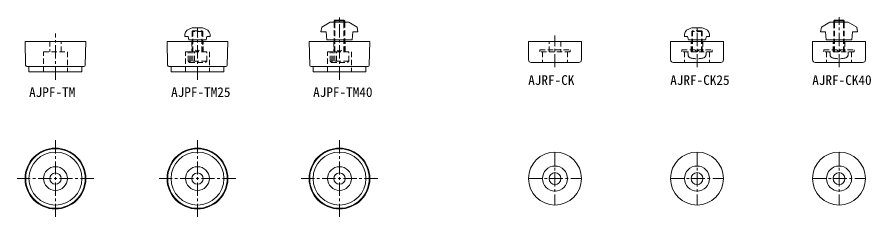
# Model space of a CAD drawing. Units: millimetres on the paper. Extents: x -592 to -270, y -419 to -343.
import ezdxf
from ezdxf.enums import TextEntityAlignment as Align

# ---------------------------------------------------------------- set-up
doc = ezdxf.new("R2010")
doc.units = ezdxf.units.MM
doc.linetypes.add('CHAIN1', pattern=[8, 5, -1, 1, -1])
doc.linetypes.add('DASHED2', pattern=[3, 2, -1])
doc.layers.add('0-0', color=7, linetype='Continuous', lineweight=18)
doc.layers.add('0-1', color=4, linetype='DASHED2', lineweight=9)
doc.styles.add('ＭＳ ゴシック', font='')
doc.styles.get('ＭＳ ゴシック').set_extended_font_data('MS Gothic')

msp = doc.modelspace()

# ---------------------------------------------------------------- linework, layer by layer
at = {"layer": '0-0'}
for p, q in [((-472.195, -344.585), (-472.495, -344.885)), ((-472.495, -344.885), (-472.495, -345.385)), ((-472.195, -344.585), (-468.795, -344.585)), ((-468.495, -344.885), (-468.795, -344.585)), ((-468.495, -344.885), (-468.495, -345.385)), ((-283.372, -344.585), (-283.672, -344.885)), ((-283.672, -345.385), (-283.672, -344.885)), ((-279.972, -344.585), (-283.372, -344.585)), ((-279.972, -344.585), (-279.672, -344.885)), ((-279.672, -345.385), (-279.672, -344.885)), ((-526.456, -347.606), (-527.329, -347.924)), ((-522.577, -347.485), (-525.772, -347.485)), ((-521.019, -347.924), (-521.893, -347.606)), ((-477.173, -347.221), (-477.495, -348.985)), ((-473.994, -345.385), (-477.173, -347.221)), ((-466.995, -345.385), (-473.994, -345.385)), ((-466.995, -345.385), (-463.816, -347.221)), ((-463.816, -347.221), (-463.495, -348.985)), ((-337.634, -347.606), (-338.507, -347.924)), ((-333.755, -347.485), (-336.95, -347.485)), ((-332.197, -347.924), (-333.071, -347.606)), ((-288.351, -347.221), (-288.672, -348.985)), ((-285.172, -345.385), (-288.351, -347.221)), ((-278.173, -345.385), (-285.172, -345.385)), ((-278.173, -345.385), (-274.994, -347.221)), ((-274.994, -347.221), (-274.673, -348.985)), ((-528.921, -350.785), (-527.746, -350.785)), ((-527.424, -351.985), (-527.746, -350.785)), ((-520.603, -350.785), (-520.924, -351.985)), ((-520.603, -350.785), (-519.427, -350.785)), ((-477.495, -348.985), (-475.582, -348.985)), ((-475.582, -348.985), (-475.32, -351.985)), ((-465.407, -348.985), (-465.67, -351.985)), ((-463.495, -348.985), (-465.407, -348.985)), ((-340.099, -350.785), (-338.924, -350.785)), ((-338.602, -351.985), (-338.924, -350.785)), ((-331.781, -350.785), (-332.102, -351.985)), ((-331.781, -350.785), (-330.605, -350.785)), ((-288.672, -348.985), (-286.76, -348.985)), ((-286.76, -348.985), (-286.497, -351.985)), ((-276.585, -348.985), (-276.847, -351.985)), ((-274.673, -348.985), (-276.585, -348.985)), ((-566.354, -352.585), (-566.591, -361.599)), ((-527.424, -351.985), (-520.924, -351.985)), ((-526.174, -351.985), (-526.174, -352.585)), ((-525.874, -351.985), (-525.874, -352.585)), ((-522.474, -351.985), (-522.474, -352.585)), ((-522.174, -351.985), (-522.174, -352.585)), ((-512.674, -352.585), (-512.911, -361.599)), ((-475.32, -351.985), (-465.67, -351.985)), ((-472.495, -351.985), (-472.495, -352.585)), ((-472.195, -351.985), (-472.195, -352.585)), ((-468.795, -351.985), (-468.795, -352.585)), ((-468.495, -351.985), (-468.495, -352.585)), ((-458.995, -352.585), (-459.232, -361.599)), ((-338.602, -351.985), (-332.102, -351.985)), ((-337.352, -352.585), (-337.352, -351.985)), ((-337.052, -352.585), (-337.052, -351.985)), ((-333.652, -352.585), (-333.652, -351.985)), ((-333.352, -352.585), (-333.352, -351.985)), ((-286.497, -351.985), (-276.847, -351.985)), ((-283.672, -352.585), (-283.672, -351.985)), ((-283.372, -352.585), (-283.372, -351.985)), ((-279.972, -352.585), (-279.972, -351.985)), ((-279.672, -352.585), (-279.672, -351.985)), ((-380.032, -360.585), (-398.032, -360.585)), ((-326.352, -360.585), (-344.352, -360.585)), ((-272.672, -360.585), (-290.672, -360.585)), ((-588.617, -362.085), (-567.091, -362.085)), ((-534.937, -362.085), (-513.411, -362.085)), ((-481.258, -362.085), (-459.732, -362.085))]:
    msp.add_line(p, q, dxfattribs=at)
for points in [[(-566.354, -352.585), (-589.354, -352.585), (-589.117, -361.599)], [(-512.674, -352.585), (-535.674, -352.585), (-535.437, -361.599)], [(-458.995, -352.585), (-481.995, -352.585), (-481.757, -361.599)], [(-399.032, -359.585), (-399.032, -352.585), (-379.032, -352.585), (-379.032, -359.585)], [(-345.352, -359.585), (-345.352, -352.585), (-325.352, -352.585), (-325.352, -359.585)], [(-291.672, -359.585), (-291.672, -352.585), (-271.672, -352.585), (-271.672, -359.585)], [(-567.854, -362.085), (-567.854, -364.085), (-587.854, -364.085), (-587.854, -362.085)], [(-514.174, -362.085), (-514.174, -364.085), (-534.174, -364.085), (-534.174, -362.085)], [(-460.495, -362.085), (-460.495, -364.085), (-480.495, -364.085), (-480.495, -362.085)]]:
    msp.add_lwpolyline(points, dxfattribs=at)
for centre, radius in [((-577.854, -404.47), 11.5), ((-577.854, -404.47), 11.25), ((-524.174, -404.47), 11.5), ((-524.174, -404.47), 11.25), ((-470.495, -404.47), 11.5), ((-470.495, -404.47), 11.25), ((-577.854, -404.47), 10), ((-524.174, -404.47), 10), ((-470.495, -404.47), 10), ((-389.032, -404.47), 10), ((-335.352, -404.47), 10), ((-281.672, -404.47), 10), ((-577.854, -404.47), 4.5), ((-524.174, -404.47), 4.5), ((-470.495, -404.47), 4.5), ((-389.032, -404.47), 4.75), ((-335.352, -404.47), 4.75), ((-281.672, -404.47), 4.75), ((-577.854, -404.47), 2.15), ((-524.174, -404.47), 2.15), ((-470.495, -404.47), 2.15), ((-389.032, -404.47), 2.25), ((-335.352, -404.47), 2.25), ((-281.672, -404.47), 2.25)]:
    msp.add_circle(centre, radius, dxfattribs=at)
for centre, radius, start, end in [((-526.474, -350.273), 2.5, 110, 191.82177), ((-525.772, -349.485), 2, 90, 110), ((-522.577, -349.485), 2, 70, 90), ((-521.874, -350.273), 2.5, 348.17823, 70), ((-337.652, -350.273), 2.5, 110, 191.82177), ((-336.95, -349.485), 2, 90, 110), ((-333.755, -349.485), 2, 70, 90), ((-333.052, -350.273), 2.5, 348.17823, 70), ((-398.032, -359.585), 1, 180, 270), ((-380.032, -359.585), 1, 270, 0), ((-344.352, -359.585), 1, 180, 270), ((-326.352, -359.585), 1, 270, 0), ((-290.672, -359.585), 1, 180, 270), ((-272.672, -359.585), 1, 270, 0), ((-588.617, -361.585), 0.5, 181.50744, 270), ((-567.091, -361.585), 0.5, 270, 358.49256), ((-534.937, -361.585), 0.5, 181.50744, 270), ((-513.411, -361.585), 0.5, 270, 358.49256), ((-481.258, -361.585), 0.5, 181.50744, 270), ((-459.732, -361.585), 0.5, 270, 358.49256)]:
    msp.add_arc(centre, radius, start, end, dxfattribs=at)
at = {"layer": '0-1', "linetype": 'Continuous'}
for p, q in [((-468.495, -344.885), (-472.495, -344.885)), ((-472.195, -345.385), (-472.195, -344.585)), ((-468.795, -345.385), (-468.795, -344.585)), ((-279.672, -344.885), (-283.672, -344.885)), ((-283.372, -345.385), (-283.372, -344.585)), ((-279.972, -345.385), (-279.972, -344.585))]:
    msp.add_line(p, q, dxfattribs=at)
at = {"layer": '0-1', "linetype": 'CHAIN1'}
for p, q in [((-470.495, -345.385), (-470.495, -343.551)), ((-281.672, -345.385), (-281.672, -343.412)), ((-524.174, -367.085), (-524.174, -347.415)), ((-470.495, -367.085), (-470.495, -345.385)), ((-335.352, -362.394), (-335.352, -347.743)), ((-281.672, -362.394), (-281.672, -345.385)), ((-577.854, -367.085), (-577.854, -349.585)), ((-389.032, -362.394), (-389.032, -350.359)), ((-577.854, -389.97), (-577.854, -418.97)), ((-524.174, -389.97), (-524.174, -418.97)), ((-470.495, -389.97), (-470.495, -418.97)), ((-389.032, -394.47), (-389.032, -414.47)), ((-335.352, -394.47), (-335.352, -414.47)), ((-281.672, -394.47), (-281.672, -414.47)), ((-592.354, -404.47), (-563.354, -404.47)), ((-538.674, -404.47), (-509.674, -404.47)), ((-484.995, -404.47), (-455.995, -404.47)), ((-399.032, -404.47), (-379.032, -404.47)), ((-345.352, -404.47), (-325.352, -404.47)), ((-291.672, -404.47), (-271.672, -404.47))]:
    msp.add_line(p, q, dxfattribs=at)
at = {"layer": '0-1'}
for p, q in [((-472.495, -345.385), (-472.495, -356.585)), ((-472.195, -356.585), (-472.195, -345.385)), ((-468.795, -356.585), (-468.795, -345.385)), ((-468.495, -345.385), (-468.495, -356.585)), ((-283.672, -356.585), (-283.672, -345.385)), ((-283.372, -356.585), (-283.372, -345.385)), ((-279.972, -356.585), (-279.972, -345.385)), ((-279.672, -356.585), (-279.672, -345.385)), ((-525.874, -348.585), (-526.174, -348.885)), ((-526.174, -348.885), (-526.174, -356.585)), ((-522.174, -348.885), (-526.174, -348.885)), ((-525.874, -356.585), (-525.874, -348.585)), ((-525.874, -348.585), (-522.474, -348.585)), ((-522.474, -356.585), (-522.474, -348.585)), ((-522.174, -348.885), (-522.474, -348.585)), ((-522.174, -348.885), (-522.174, -356.585)), ((-337.052, -348.585), (-337.352, -348.885)), ((-333.352, -348.885), (-337.352, -348.885)), ((-337.352, -356.585), (-337.352, -348.885)), ((-337.052, -356.585), (-337.052, -348.585)), ((-333.652, -348.585), (-337.052, -348.585)), ((-333.652, -356.585), (-333.652, -348.585)), ((-333.652, -348.585), (-333.352, -348.885)), ((-333.352, -356.585), (-333.352, -348.885)), ((-580.004, -352.585), (-580.004, -356.585)), ((-575.704, -356.585), (-575.704, -352.585)), ((-526.324, -352.585), (-526.324, -356.585)), ((-522.024, -356.585), (-522.024, -352.585)), ((-472.645, -352.585), (-472.645, -356.585)), ((-468.345, -356.585), (-468.345, -352.585)), ((-391.282, -356.585), (-391.282, -352.585)), ((-386.782, -352.585), (-386.782, -356.585)), ((-337.602, -356.585), (-337.602, -352.585)), ((-333.102, -352.585), (-333.102, -356.585)), ((-283.922, -356.585), (-283.922, -352.585)), ((-279.422, -352.585), (-279.422, -356.585)), ((-527.674, -360.085), (-527.674, -356.585)), ((-527.091, -360.085), (-527.091, -356.585)), ((-526.508, -360.085), (-526.508, -356.585)), ((-525.924, -360.085), (-525.924, -356.585)), ((-525.341, -360.085), (-525.341, -356.585)), ((-524.174, -356.585), (-524.881, -355.878)), ((-524.174, -356.585), (-523.467, -355.878)), ((-520.674, -360.085), (-520.674, -356.585)), ((-473.995, -360.085), (-473.995, -356.585)), ((-473.411, -360.085), (-473.411, -356.585)), ((-472.828, -360.085), (-472.828, -356.585)), ((-472.245, -360.085), (-472.245, -356.585)), ((-471.661, -360.085), (-471.661, -356.585)), ((-470.495, -356.585), (-471.202, -355.878)), ((-470.495, -356.585), (-469.787, -355.878)), ((-466.995, -360.085), (-466.995, -356.585)), ((-393.782, -356.585), (-393.782, -360.585)), ((-384.282, -356.585), (-384.282, -360.585)), ((-340.102, -356.585), (-340.102, -360.585)), ((-338.754, -357.705), (-338.852, -356.585)), ((-335.352, -356.585), (-336.059, -355.878)), ((-335.352, -356.585), (-334.645, -355.878)), ((-331.95, -357.705), (-331.852, -356.585)), ((-330.602, -356.585), (-330.602, -360.585)), ((-286.422, -356.585), (-286.422, -360.585)), ((-285.075, -357.705), (-285.172, -356.585)), ((-281.672, -356.585), (-282.38, -355.878)), ((-281.672, -356.585), (-280.965, -355.878)), ((-278.27, -357.705), (-278.172, -356.585)), ((-276.922, -356.585), (-276.922, -360.585)), ((-527.174, -360.585), (-527.674, -360.085)), ((-520.674, -360.085), (-527.674, -360.085)), ((-527.174, -360.585), (-521.174, -360.585)), ((-520.674, -360.085), (-521.174, -360.585)), ((-473.495, -360.585), (-473.995, -360.085)), ((-466.995, -360.085), (-473.995, -360.085)), ((-473.495, -360.585), (-467.495, -360.585)), ((-466.995, -360.085), (-467.495, -360.585))]:
    msp.add_line(p, q, dxfattribs=at)
for points in [[(-582.354, -364.085), (-582.354, -356.585), (-573.354, -356.585), (-573.354, -364.085)], [(-528.674, -364.085), (-528.674, -356.585), (-519.674, -356.585), (-519.674, -364.085)], [(-474.995, -364.085), (-474.995, -356.585), (-465.995, -356.585), (-465.995, -364.085)]]:
    msp.add_lwpolyline(points, dxfattribs=at)
for points in [[(-383.282, -356.585), (-394.782, -356.585), (-394.782, -355.785), (-383.282, -355.785)], [(-329.602, -356.585), (-341.102, -356.585), (-341.102, -355.785), (-329.602, -355.785)], [(-275.922, -356.585), (-287.422, -356.585), (-287.422, -355.785), (-275.922, -355.785)]]:
    msp.add_lwpolyline(points, close=True, dxfattribs=at)
for centre, radius, start, end in [((-337.459, -357.591), 1.3, 185, 254.11914), ((-333.245, -357.591), 1.3, 285.88084, 354.99998), ((-283.779, -357.591), 1.3, 185, 254.11914), ((-279.565, -357.591), 1.3, 285.88084, 354.99998), ((-335.352, -350.185), 9, 254.11914, 285.88084), ((-281.672, -350.185), 9, 254.11914, 285.88084)]:
    msp.add_arc(centre, radius, start, end, dxfattribs=at)

# ---------------------------------------------------------------- texts
at = {"layer": '0-1', "color": 7, "style": 'ＭＳ ゴシック'}
for s, p in [('AJRF-CK', (-399.16, -370.163)), ('AJRF-CK25', (-345.481, -370.163)), ('AJRF-CK40', (-291.801, -370.163)), ('AJPF-TM', (-587.812, -374.723)), ('AJPF-TM25', (-534.133, -374.723)), ('AJPF-TM40', (-480.453, -374.723))]:
    msp.add_text(s, height=3.666, dxfattribs=at).set_placement(p, align=Align.BOTTOM_LEFT)

doc.saveas('drawing.dxf')
